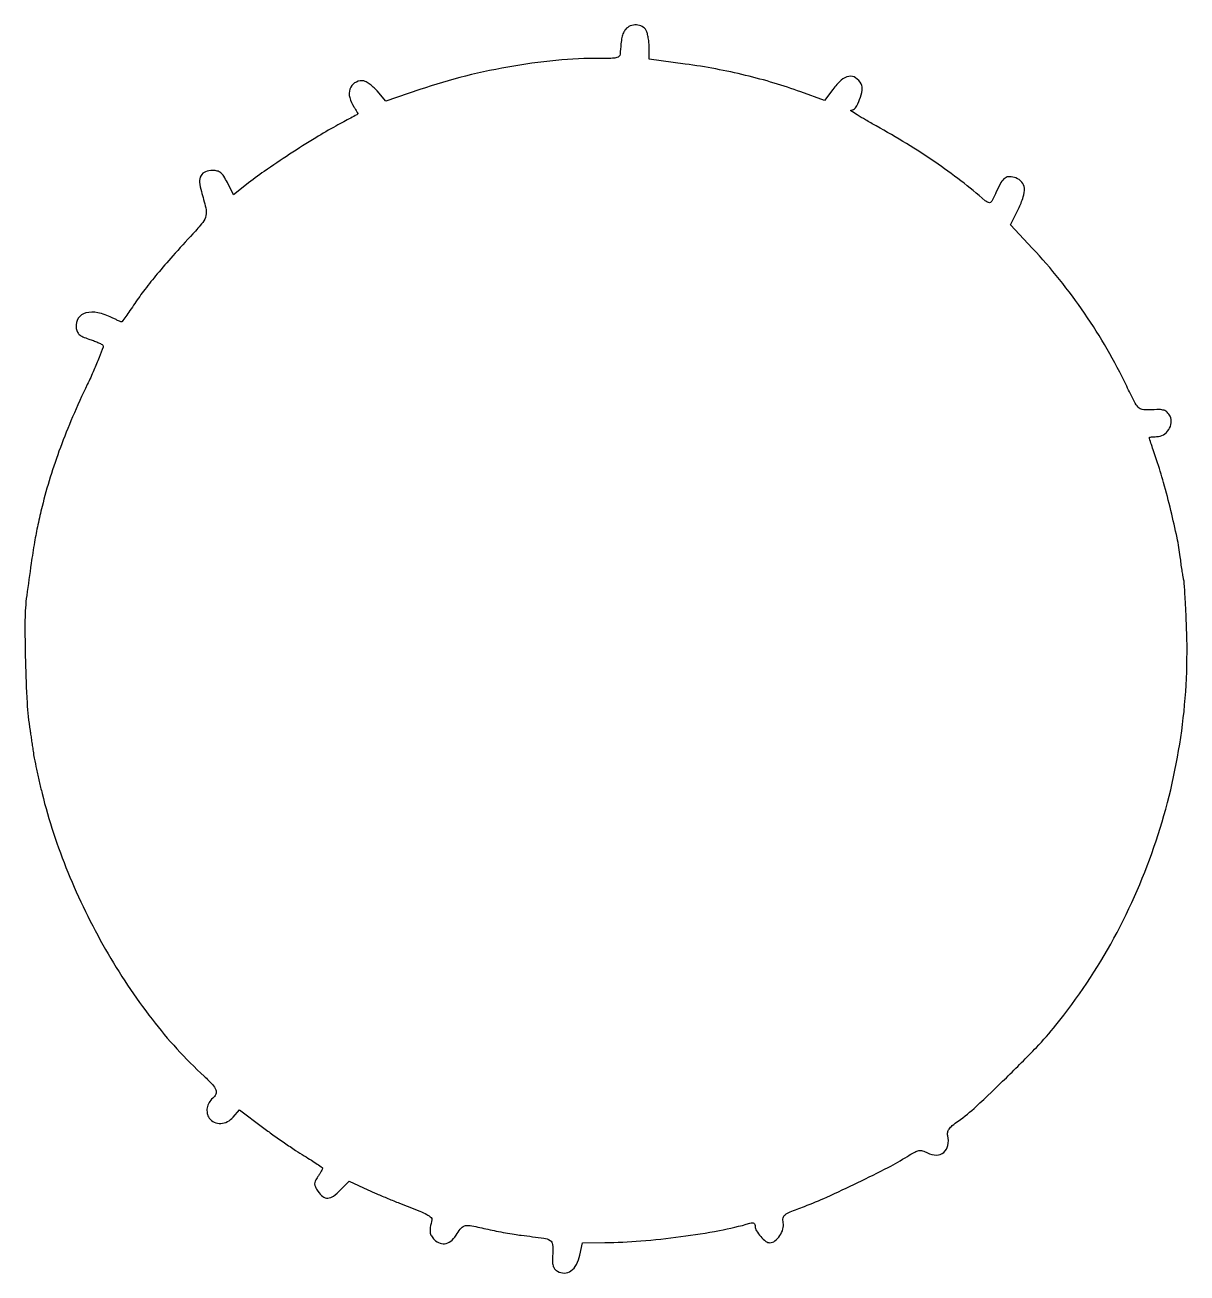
# Model space of a CAD drawing. Extents: x 1 to 396, y 1 to 425.
import ezdxf

# ---------------------------------------------------------------- set-up
doc = ezdxf.new("R2010")
doc.units = 0

msp = doc.modelspace()

# ---------------------------------------------------------------- linework, layer by layer
msp.add_lwpolyline([(204.965815, 423.45881, 0.071466), (204.234085, 422.265422, 0.047589), (203.740458, 420.736208, 0.029756), (203.389467, 418.528099, 0.008053), (203.099193, 414.997613, -0.18857), (202.771006, 414.298127, -0.11919), (201.979793, 413.842921, -0.060247), (200.569554, 413.608866, -0.01538), (198.25, 413.577872, 0.026131), (183.313289, 413.057084, 0.019738), (167.026523, 410.984554, 0.019345), (150.542252, 407.561809, 0.021692), (135, 402.978068), (123.5, 399.036862), (120.5, 402.518475, 0.030782), (119.200793, 403.850903, 0.033234), (117.779063, 404.977352, 0.035297), (116.441161, 405.766696, 0.116138), (115.45, 406.000044, 0.146504), (112.841977, 405.219051, 0.170962), (111.283825, 403.170461, 0.140457), (111.188813, 400.249045, 0.091362), (112.601999, 397.157839, -0.01479), (113.190733, 396.262045, -0.024058), (113.630011, 395.465072, -0.020822), (113.913018, 394.821, -0.337026), (113.851999, 394.607004, -0.035068), (113.571259, 394.425957, -0.000373), (111.54715, 393.315123, -0.001184), (109.208322, 392.041034, -0.00077), (106.5, 390.579356, 0.014896), (99.638953, 386.622237, 0.006524), (90.776945, 380.992024, 0.006474), (82.142369, 375.185872, 0.016603), (76.095696, 370.701367), (71.691392, 367.202434), (69.595696, 371.351217, 0.021601), (68.374492, 373.529611, 0.080857), (67.34856, 374.71001, 0.111558), (66.18828, 375.301925, 0.062465), (64.608986, 375.5, 0.092537), (62.1338, 375.037952, 0.179053), (60.644843, 373.722929, 0.143341), (60.176453, 371.506448, 0.053092), (60.761373, 368.338285, -0.013788), (62.244042, 362.788886, -0.107987), (62.292812, 360.133364, -0.119611), (61.217353, 357.818192, -0.018475), (57.892911, 353.949698, 0.004327), (51.039259, 346.416451, 0.008558), (45.755832, 340.299645, 0.010587), (41.565175, 335.054832, 0.015466), (38.120192, 330.25, -0.003191), (36.489808, 327.853968, -0.005139), (35.066877, 325.835938, -0.001273), (33.807049, 324.097009, -0.239762), (33.616377, 324, -0.102872), (33.40354, 324.044259, -0.002907), (32.545131, 324.423347, -0.005811), (31.538664, 324.888956, -0.003949), (30.403638, 325.441182, 0.061647), (25.537846, 327.149129, 0.119935), (21.447134, 327.049734, 0.183357), (18.924171, 325.226735, 0.176197), (18.192908, 322.153307, 0.069048), (18.550392, 320.771196, 0.109618), (19.247086, 319.772985, 0.0817), (20.460494, 318.97791, 0.025479), (22.5, 318.19608, -0.01064), (24.087828, 317.640834, -0.012898), (25.550683, 317.050655, -0.011522), (26.749317, 316.497583, -0.082056), (27.268282, 316.127798, -0.293864), (27.41158, 315.475723, -0.004949), (26.034791, 311.875049, -0.010932), (24.252675, 307.624184, -0.006835), (21.990301, 302.723712, 0.010123), (16.988648, 291.699856, 0.01271), (12.824426, 281.282253, 0.013463), (9.399278, 271.214611, 0.014605), (6.620853, 261.245165, 0.008082), (5.190636, 255.037008, 0.009742), (4.055641, 249.160128, 0.007135), (2.913605, 241.947153, 0.002175), (1.388688, 231, 0.032188), (0.80592, 222.652697, 0.007631), (0.944307, 208.695881, 0.008027), (1.526684, 194.579454, 0.024814), (2.544783, 185.092301, -0.0023), (2.733613, 183.858939, -0.000757), (3.000302, 182.042875, -0.000754), (3.290107, 180.027054, -0.000854), (3.561913, 178.092301, 0.013991), (3.964398, 175.687713, 0.004009), (4.721805, 171.986346, 0.004032), (5.643817, 167.822642, 0.004274), (6.615746, 163.754835, 0.036452), (15.381262, 136.94117, 0.032899), (28.201025, 110.710877, 0.033555), (44.016746, 86.959243, 0.042953), (61.735002, 67.569979, -0.017731), (64.5698, 64.765603, -0.097463), (65.708765, 62.95305, -0.198142), (65.673145, 61.499791, -0.116105), (64.608065, 60.089686, 0.089367), (63.381282, 58.63264, 0.088057), (62.732247, 56.831643, 0.091908), (62.756401, 54.984267, 0.10918), (63.456517, 53.390353, 0.125401), (65.152632, 51.990703, 0.1211), (67.334676, 51.549745, 0.11117), (69.621497, 52.165581, 0.093249), (71.59339, 53.729262), (73.686779, 56.143267), (81.59339, 50.239561, 0.005797), (85.077217, 47.700635, 0.004201), (89.013371, 44.950862, 0.004243), (92.795981, 42.402311, 0.009238), (95.75, 40.525791, -0.00429), (98.145906, 39.036875, -0.006853), (100.164063, 37.719476, -0.002185), (101.876551, 36.55693, -0.247375), (102, 36.32268, -0.123017), (101.93704, 36.070653, -0.00619), (101.525591, 35.321051, -0.009624), (101.003704, 34.437677, -0.006794), (100.38499, 33.464817, 0.025576), (99.504748, 31.958684, 0.121188), (99.272327, 30.994567, 0.119724), (99.512245, 30.026586, 0.024697), (100.408043, 28.5, 0.076335), (102.036647, 26.688977, 0.188396), (103.707855, 26.147034, 0.143555), (105.629606, 26.835502, 0.039077), (108.107432, 28.953586), (111.061017, 31.907171), (117.389365, 28.978065, 0.00698), (120.376635, 27.645707, 0.003525), (124.176784, 26.04564, 0.0035), (128.126254, 24.447641, 0.005198), (131.608856, 23.108554, -0.011156), (135.01225, 21.753161, -0.028524), (137.391147, 20.579456, -0.035911), (138.90221, 19.573914, -0.299717), (139.155169, 18.834075, 0.018951), (138.585154, 16.224407, 0.074347), (138.537942, 14.581549, 0.105498), (138.97458, 13.306402, 0.061395), (139.973933, 12.026067, 0.114805), (141.892105, 10.832035, 0.149068), (143.950779, 10.765678, 0.125008), (145.963933, 11.898262, 0.069122), (147.730225, 14.120454, -0.051473), (149.175858, 16.076674, -0.175043), (150.556634, 16.804224, -0.083615), (152.672421, 16.743969, -0.006613), (158.187947, 15.5768, 0.006466), (160.969631, 14.987295, 0.004541), (164.114584, 14.39282, 0.004582), (167.136116, 13.878587, 0.00956), (169.5, 13.544766, -0.004348), (177.206871, 12.538237, -0.099889), (179.293953, 11.805402, -0.241204), (180.151924, 10.438834, -0.038638), (180.184533, 7.186553, 0.017645), (180.106047, 4.728889, 0.066049), (180.313936, 3.201412, 0.103131), (180.848791, 2.155509, 0.086762), (181.786492, 1.33398, 0.142727), (184.134465, 0.702253, 0.151297), (186.393938, 1.453595, 0.117495), (188.242847, 3.580732, 0.06844), (189.392082, 6.779112), (190.284164, 11), (197.892082, 11.067495, 0.017997), (210.137713, 11.617211, 0.012818), (223.79345, 13.076866, 0.012977), (236.873872, 15.161931, 0.024611), (247.25, 17.626908, -0.062493), (248.003762, 17.746716, -0.145314), (248.551878, 17.603366, -0.167918), (248.883824, 17.204152, -0.090477), (249, 16.567388, 0.143123), (249.436443, 15.073905, 0.040805), (250.913942, 13.131131, 0.040093), (252.663663, 11.471776, 0.171336), (254, 11, 0.170559), (255.728793, 11.607391, 0.076627), (257.37719, 13.405062, 0.073776), (258.466843, 15.70846, 0.127116), (258.554758, 17.815147, -0.09353), (258.514616, 19.443211, -0.189977), (259.159735, 20.52594, -0.070288), (260.890734, 21.511594, -0.005819), (265.739611, 23.368023, 0.017936), (273.328014, 26.486126, 0.006425), (283.917029, 31.452973, 0.006248), (294.258438, 36.627369, 0.02167), (300.749376, 40.341788, -0.013842), (303.247476, 41.823698, -0.084287), (304.658867, 42.322257, -0.121278), (305.915043, 42.234189, -0.041827), (307.607231, 41.528746, 0.119634), (310.609896, 40.792535, 0.177517), (313.129403, 41.709565, 0.169218), (314.538311, 44.086337, 0.108104), (314.487924, 47.329463, -0.104827), (314.461353, 48.536271, -0.107242), (314.92833, 49.639099, -0.067133), (316.023888, 50.81917, -0.019119), (318.018916, 52.33649, 0.034294), (324.13845, 57.290667, 0.006663), (334.420465, 67.110996, 0.007371), (344.613666, 77.408786, 0.021545), (351.220554, 84.904297, 0.045679), (370.953034, 114.497421, 0.043837), (385.301059, 147.583815, 0.043741), (393.685522, 182.73764, 0.045035), (395.713585, 218.46828, 0.002502), (395.472324, 224.762292, 0.003458), (395.188535, 230.407022, 0.002183), (394.896618, 235.146546, 0.042382), (394.676344, 236.598178, -0.01658), (394.440765, 237.74764, -0.003994), (394.129077, 239.666802, -0.004096), (393.806849, 241.876209, -0.004054), (393.519693, 244.098178, 0.022061), (392.441419, 250.592667, 0.007669), (390.333468, 259.846071, 0.007848), (387.845938, 269.38812, 0.014285), (385.471042, 277.085141, -0.001274), (384.523863, 279.893418, -0.002002), (383.725868, 282.311587, -0.000498), (383.038777, 284.429205, -0.078348), (383, 284.675152, -0.359093), (383.105856, 284.80354, -0.015347), (383.727603, 284.904576, -0.02029), (384.527311, 284.976608, -0.012315), (385.476947, 285, 0.136037), (387.769807, 285.635588, 0.112543), (389.604585, 287.396895, 0.116543), (390.453435, 289.724898, 0.153438), (390.035888, 291.932942, 0.06095), (389.082285, 293.288238, 0.136302), (388.027347, 293.956952, 0.075569), (386.38467, 294.193771, 0.010214), (382.893739, 294.095651, -0.057885), (380.624969, 294.248142, -0.160427), (379.239531, 295.006622, -0.070706), (377.962158, 296.832008, -0.005449), (375.307526, 302.210255, 0.019478), (368.678049, 314.742962, 0.018561), (360.992618, 326.930151, 0.018645), (352.462938, 338.457686, 0.02014), (343.304641, 349.014261), (335.832144, 356.957572), (338.503118, 362.416847, 0.033688), (340.161494, 366.478236, 0.100365), (340.52017, 369.446492, 0.157467), (339.655658, 371.536709, 0.12827), (337.66206, 372.933354, 0.076303), (335.531268, 373.373383, 0.167497), (333.951937, 372.918252, 0.111314), (332.576407, 371.401444, 0.024606), (330.990556, 368.245745, -0.009087), (329.733782, 365.538675, -0.10964), (329.02389, 364.64489, -0.280933), (328.288031, 364.546128, -0.074384), (327.241196, 365.206569, 0.014419), (318.95907, 371.938104, 0.013181), (310.055496, 378.39292, 0.012676), (300.472744, 384.610829, 0.011078), (290.151801, 390.631319, -0.004766), (286.527637, 392.684519, -0.009155), (283.668934, 394.410913, -0.006885), (281.571118, 395.771491, -0.737952), (281.636059, 395.989241, 0.254427), (283.116222, 396.812822, 0.049704), (284.53409, 399.635931, 0.049988), (285.397229, 402.801218, 0.165928), (285.052862, 404.901226, 0.12044), (283.17584, 406.993921, 0.200501), (280.892013, 407.466859, 0.136115), (278.260907, 406.156306, 0.048336), (275.396241, 403.028447), (272.533307, 399.222382), (264.516653, 402.180002, 0.015729), (255.463795, 405.200003, 0.013459), (245.758024, 407.819567, 0.013067), (235.615225, 409.987441, 0.012602), (225.25, 411.651994), (213, 413.303732), (213, 417.217607, 0.023178), (212.923919, 418.857955, 0.020628), (212.695915, 420.54997, 0.021141), (212.363375, 422.054906, 0.057977), (211.964816, 423.065741, 0.147685), (210.653528, 424.379001, 0.109635), (208.668776, 424.937925, 0.105784), (206.574143, 424.611312, 0.128857)], format="xyb", close=True)

doc.saveas('drawing.dxf')
